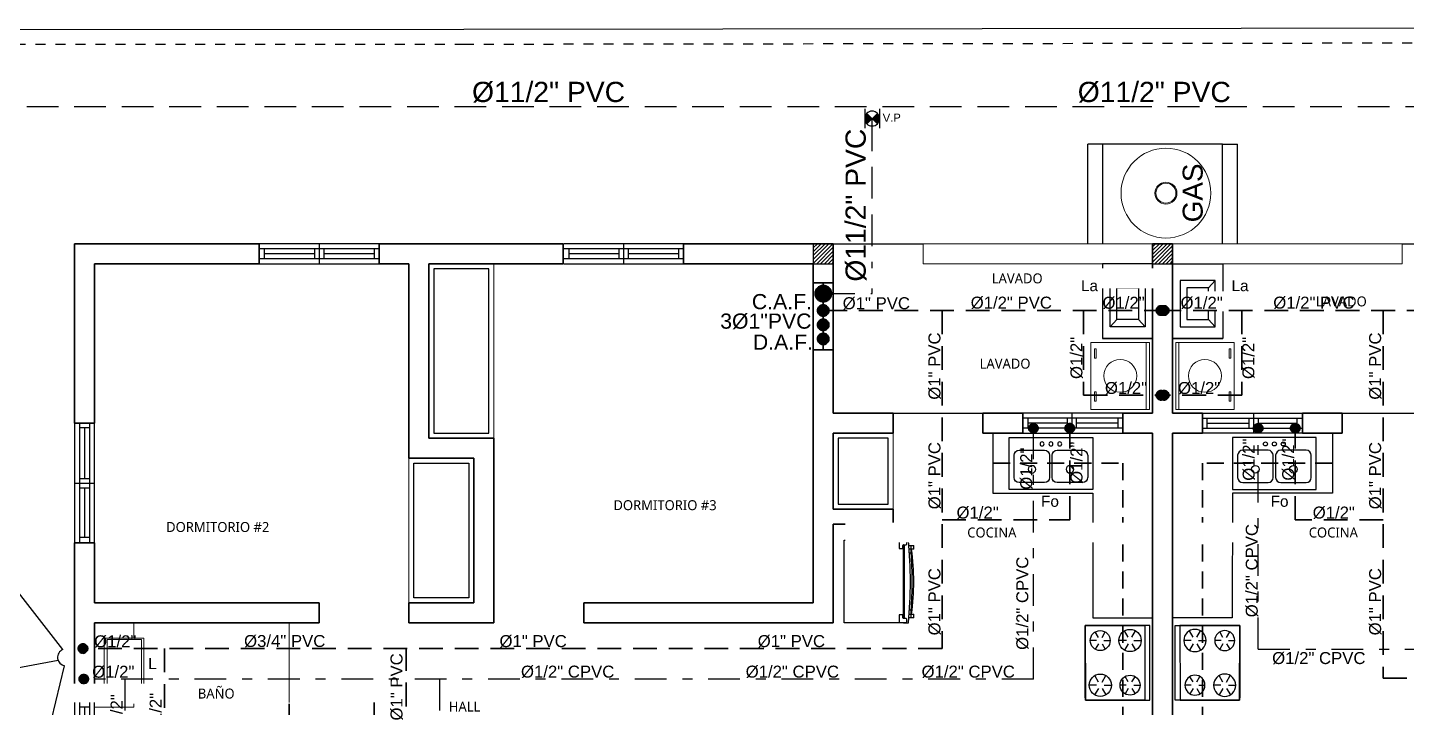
# Model space of a CAD drawing. Header units: feet. Extents: x 1019 to 2236, y -546 to 122.
# Drawn here: x 1074.8 to 1088.61, y -57.43 to -50.61 of the extents above; entities that cross this region are included whole.
import ezdxf

# ---------------------------------------------------------------- set-up
doc = ezdxf.new("R2010")
doc.units = ezdxf.units.FT
doc.header["$LTSCALE"] = 0.05
doc.header["$MEASUREMENT"] = 0
doc.linetypes.add('DASHDOT', pattern=[25.4, 12.7, -6.35, 0, -6.35])
doc.linetypes.add('HIDDEN', pattern=[9.525, 6.35, -3.175])
for name, color, linetype, lineweight in [('A-WALL', 7, 'Continuous', 25), ('AGUA POTABLE', 5, 'HIDDEN', 35), ('AGUAFRIA', 5, 'HIDDEN', 30), ('closet', 8, 'Continuous', 5), ('COCINA', 8, 'Continuous', 25), ('FURN', 8, 'Continuous', 9), ('I-FURN', 8, 'Continuous', 0), ('MB', 8, 'Continuous', 20), ('None', 7, 'Continuous', 5)]:
    doc.layers.add(name, color=color, linetype=linetype, lineweight=lineweight)
for name, color, linetype in [('AGUA_CALIENTE', 1, 'DASHDOT'), ('ANNDTOBJ', 2, 'Continuous'), ('columna', 9, 'Continuous'), ('DIM', 10, 'Continuous'), ('MB3', 8, 'Continuous'), ('MUEBLES', 8, 'Continuous'), ('MUROS', 7, 'Continuous'), ('muross', 7, 'Continuous'), ('PERT-VENT', 8, 'Continuous'), ('PISO', 8, 'Continuous'), ('PISOS', 7, 'Continuous'), ('SOLAR', 2, 'DASHDOT'), ('TEXTO', 2, 'Continuous'), ('TEXXT', 2, 'Continuous'), ('TXT', 2, 'Continuous')]:
    doc.layers.add(name, color=color, linetype=linetype)
doc.layers.add('PLANTS', color=7, linetype='Continuous', true_color=0x005716)
doc.styles.add('ads', font='trebuc.ttf', dxfattribs={"height": 0.14})
doc.styles.add('DAMIAN', font='arial.ttf', dxfattribs={"height": 0.12})
doc.styles.add('GENERATED_STYLE_1', font='arial.ttf')
doc.styles.get("Standard").update_dxf_attribs({"font": 'arial.ttf'})

# ---------------------------------------------------------------- blocks, each defined once
blk = doc.blocks.new('ARBOL4')
at = {"layer": 'PLANTS'}
for p, q in [((-0.215225, 0.439234), (-0.445698, 0.173788)), ((-0.172006, 0.430212), (0, 0)), ((0.18998, 0.442934), (-0.157772, 0.457476)), ((0.465439, 0.126688), (0.258534, 0.409628)), ((0, 0), (0.381619, 0.241316)), ((-0.474293, 0.087687), (-0.409359, -0.263952)), ((0.392021, -0.274733), (0.48214, 0.055782)), ((0, 0), (-0.436626, -0.116299)), ((-0.37373, -0.251589), (0, 0)), ((0, 0), (-0.030926, -0.456175)), ((0.410256, -0.207857), (0, 0)), ((0, 0), (0.311329, -0.356352)), ((-0.375843, -0.309965), (-0.049034, -0.484529)), ((0.011921, -0.485418), (0.345337, -0.341692))]:
    blk.add_line(p, q, dxfattribs=at)
for centre, radius, start, end in [((-0.189074, 0.45647), 0.031319, 213.386078, 1.840691), ((0.228399, 0.434803), 0.03927, 168.050674, 320.127319), ((-0.47347, 0.135212), 0.047533, 269.007996, 54.248581), ((0.474388, 0.091377), 0.036427, 104.220505, 282.287354), ((0, 0), 0.01, 0, 180), ((0, 0), 0.01, 180, 0), ((-0.383672, -0.280455), 0.030531, 284.858551, 147.280869), ((0.371318, -0.310052), 0.04094, 59.622765, 230.608597), ((-0.018543, -0.484042), 0.030495, 357.413361, 180.915833)]:
    blk.add_arc(centre, radius, start, end, dxfattribs=at)
blk = doc.blocks.new('A$C7FF54E45')
at = {"layer": 'SOLAR', "linetype": 'Continuous', "ltscale": 0.15}
blk.add_lwpolyline([(66.124, 33.191), (34.853, 30.693), (7.642, 28.496), (3.32, 28.119), (3.338, 28.271), (7.63, 28.645), (34.841, 30.843), (66.26, 33.352), (68.078, 13.246), (60.53, 11.749), (47.102, 9.086), (34.373, 6.546), (24.073, 4.557), (22.007, 4.131), (9.481, 1.696), (-0.018, -0.156), (0, 0)], dxfattribs=at)
at = {"layer": 'SOLAR', "ltscale": 0.03}
blk.add_lwpolyline([(3.342, 28.196), (7.636, 28.57), (34.847, 30.768), (66.118, 33.265), (67.917, 13.367), (60.501, 11.896), (47.073, 9.233), (34.344, 6.693), (24.044, 4.704), (21.978, 4.278), (9.452, 1.843), (0, 0), (3.328, 28.184)], dxfattribs=at)
blk = doc.blocks.new('bath_sink_6127 - bath_sink_6127-542651-Nivel 1')
at = {"layer": 'I-FURN'}
for p, q in [((0.293, 0.244), (0.293, 0.4)), ((0.395, 0.244), (-0.005, 0.244)), ((-0.005, 0.244), (-0.005, -0.245)), ((0.025, -0.234), (0.025, 0.233)), ((0.025, 0.233), (0.369, 0.233)), ((0.369, 0.233), (0.369, -0.234)), ((0.395, -0.245), (0.395, 0.244)), ((-0.005, -0.245), (0.395, -0.245)), ((0.369, -0.234), (0.025, -0.234)), ((0.293, -0.448), (0.293, -0.245)), ((-0.1, -0.448), (0.293, -0.448))]:
    blk.add_line(p, q, dxfattribs=at)
blk = doc.blocks.new('A$C285A50AC')
at = {"layer": 'MUEBLES'}
for p, q in [((0.001, 0.69, -0.889), (0, 0.029, -0.889)), ((0.001, 0.69), (0.001, 0.639)), ((0.763, 0.688), (0.001, 0.69)), ((0.763, 0.688, -0.889), (0.001, 0.69, -0.889)), ((0.001, 0.639), (0.763, 0.637)), ((0.762, 0.028, -0.889), (0.763, 0.688, -0.889)), ((0.763, 0.637), (0.763, 0.688)), ((0, 0.029, -0.889), (0.762, 0.028, -0.889))]:
    blk.add_line(p, q, dxfattribs=at)
at = {"layer": 'MUEBLES', "color": 8}
for p, q in [((0.153, 0.524, 0.003), (0.153, 0.6, 0.003)), ((0.61, 0.523, 0.003), (0.611, 0.587, 0.003)), ((0.12, 0.505, 0.003), (0.054, 0.543, 0.003)), ((0.12, 0.467, 0.003), (0.054, 0.429, 0.003)), ((0.153, 0.448, 0.003), (0.153, 0.372, 0.003)), ((0.186, 0.505, 0.003), (0.252, 0.543, 0.003)), ((0.186, 0.467, 0.003), (0.252, 0.429, 0.003)), ((0.577, 0.466, 0.003), (0.522, 0.435, 0.003)), ((0.577, 0.504, 0.003), (0.523, 0.536, 0.003)), ((0.61, 0.447, 0.003), (0.61, 0.384, 0.003)), ((0.643, 0.504, 0.003), (0.698, 0.536, 0.003)), ((0.643, 0.466, 0.003), (0.698, 0.434, 0.003)), ((0.153, 0.219, 0.003), (0.153, 0.283, 0.003)), ((0.61, 0.219, 0.003), (0.61, 0.295, 0.003)), ((0.12, 0.2, 0.003), (0.065, 0.232, 0.003)), ((0.12, 0.162, 0.003), (0.065, 0.131, 0.003)), ((0.153, 0.143, 0.003), (0.152, 0.08, 0.003)), ((0.186, 0.2, 0.003), (0.241, 0.232, 0.003)), ((0.186, 0.162, 0.003), (0.241, 0.13, 0.003)), ((0.577, 0.2, 0.003), (0.511, 0.238, 0.003)), ((0.577, 0.162, 0.003), (0.511, 0.124, 0.003)), ((0.61, 0.142, 0.003), (0.61, 0.066, 0.003)), ((0.643, 0.199, 0.003), (0.709, 0.237, 0.003)), ((0.643, 0.161, 0.003), (0.709, 0.123, 0.003))]:
    blk.add_line(p, q, dxfattribs=at)
at = {"layer": 'MUEBLES', "extrusion": (-0.001805, -0.999998, 0)}
for p, q in [((0.063, 0.027, -0.622), (0.698, 0.025, -0.622)), ((0.063, 0.027, -0.102), (0.698, 0.025, -0.102))]:
    blk.add_line(p, q, dxfattribs=at)
at = {"layer": 'MUEBLES'}
for centre, radius in [((0.153, 0.486, 0.003), 0.114), ((0.61, 0.485, 0.003), 0.102), ((0.153, 0.181, 0.003), 0.102), ((0.61, 0.181, 0.003), 0.114)]:
    blk.add_circle(centre, radius, dxfattribs=at)
at = {"layer": 'MUEBLES', "color": 8, "extrusion": (-0.001805, -0.999998, 0)}
for centre in [(0.089, -0.038, -0.027), (0.216, -0.038, -0.027), (0.381, -0.038, -0.027), (0.546, -0.038, -0.027), (0.673, -0.038, -0.027)]:
    blk.add_circle(centre, 0.0254, dxfattribs=at)
at = {"layer": 'MUEBLES'}
for points in [[(0, 0.029), (0.001, 0.639), (0.763, 0.637), (0.762, 0.028)], [(0.001, 0.69, 0.254), (0.001, 0.639, 0.254), (0.763, 0.637, 0.254), (0.763, 0.688, 0.254)]]:
    blk.add_3dface(points, dxfattribs=at)
at = {"layer": 'MUEBLES', "color": 8}
for points in [[(0.025, 0.027, -0.076), (0.025, 0.027, -0.533), (0.737, 0.025, -0.533), (0.737, 0.025, -0.076)], [(0.025, 0.027, -0.597), (0.025, 0.027, -0.851), (0.737, 0.025, -0.851), (0.737, 0.025, -0.597)]]:
    blk.add_3dface(points, dxfattribs=at)
blk = doc.blocks.new('A$C007B5363')
at = {"layer": 'COCINA'}
for p, q in [((0, 0.829), (0.594, 0.829)), ((0, 0), (0, 0.829)), ((0.551, 0.816), (0.551, 0.752)), ((0.621, 0.822), (0.557, 0.822)), ((0.557, 0.746), (0.582, 0.746)), ((0.589, 0.752), (0.589, 0.778)), ((0.594, 0.829), (0.601, 0.829)), ((0.594, 0.822), (0.594, 0.829)), ((0.594, 0.045), (0.594, 0.784)), ((0.595, 0.784), (0.621, 0.784)), ((0.601, 0.829), (0.601, 0.822)), ((0.645, 0.829), (0.601, 0.829)), ((0.601, 0.784), (0.601, 0.044)), ((0.627, 0.791), (0.627, 0.816)), ((0.649, 0.778), (0.671, 0.778)), ((0.671, 0.74), (0.651, 0.74)), ((0.654, 0.702), (0.671, 0.702)), ((0.671, 0.778), (0.698, 0.778)), ((0.671, 0.74), (0.671, 0.778)), ((0.671, 0.74), (0.671, 0.778)), ((0.698, 0.74), (0.671, 0.74)), ((0.671, 0.74), (0.671, 0.702)), ((0.671, 0.702), (0.671, 0.74)), ((0.699, 0.74), (0.699, 0.778)), ((0.594, 0), (0, 0)), ((0.551, 0.076), (0.551, 0.013)), ((0.582, 0.083), (0.557, 0.083)), ((0.557, 0.006), (0.621, 0.006)), ((0.589, 0.051), (0.589, 0.076)), ((0.594, 0), (0.594, 0.006)), ((0.594, 0), (0.601, 0)), ((0.621, 0.044), (0.595, 0.044)), ((0.601, 0.006), (0.601, 0)), ((0.601, 0), (0.645, 0)), ((0.627, 0.013), (0.627, 0.038)), ((0.671, 0.051), (0.649, 0.051)), ((0.651, 0.089), (0.671, 0.089)), ((0.671, 0.127), (0.654, 0.127)), ((0.671, 0.127), (0.671, 0.089)), ((0.671, 0.089), (0.671, 0.127)), ((0.671, 0.089), (0.698, 0.089)), ((0.671, 0.051), (0.671, 0.089)), ((0.671, 0.051), (0.671, 0.089)), ((0.698, 0.051), (0.671, 0.051)), ((0.699, 0.051), (0.699, 0.089))]:
    blk.add_line(p, q, dxfattribs=at)
for centre, radius, start, end in [((0.557, 0.816), 0.00635, 90, 180), ((0.557, 0.752), 0.00635, 180, 270), ((0.582, 0.752), 0.00635, 270, 360), ((0.595, 0.778), 0.00635, 90, 180), ((0.621, 0.816), 0.00635, 360, 90), ((0.621, 0.791), 0.00635, 270, 360), ((-3.851, 0.414), 4.515, 354.7351, 5.2649), ((-3.079, 0.414), 3.761, 355.6182, 4.3818), ((-1.675, 0.414), 2.373, 352.1151, 7.8849), ((0.557, 0.076), 0.00635, 90, 180), ((0.557, 0.013), 0.00635, 180, 270), ((0.582, 0.076), 0.00635, 360, 90), ((0.595, 0.051), 0.00635, 180, 270), ((0.621, 0.038), 0.00635, 360, 90), ((0.621, 0.013), 0.00635, 270, 360)]:
    blk.add_arc(centre, radius, start, end, dxfattribs=at)
blk = doc.blocks.new('A$C2C3967B4')
at = {"layer": 'COCINA'}
for p, q in [((0.838, 0.52), (0, 0.52)), ((0, 0.52), (0, 0)), ((0.838, 0), (0.838, 0.52)), ((0.051, 0.342), (0.051, 0.119)), ((0.356, 0.393), (0.102, 0.393)), ((0.406, 0.119), (0.406, 0.342)), ((0.432, 0.342), (0.432, 0.119)), ((0.737, 0.393), (0.483, 0.393)), ((0.787, 0.119), (0.787, 0.342)), ((0.102, 0.068), (0.356, 0.068)), ((0.483, 0.068), (0.737, 0.068)), ((0, 0), (0.838, 0))]:
    blk.add_line(p, q, dxfattribs=at)
for centre, radius in [((0.33, 0.456), 0.0201), ((0.419, 0.456), 0.0201), ((0.508, 0.456), 0.0201), ((0.229, 0.202), 0.0381), ((0.61, 0.202), 0.0381)]:
    blk.add_circle(centre, radius, dxfattribs=at)
for centre, start, end in [((0.102, 0.342), 90, 180), ((0.356, 0.342), 0, 90), ((0.483, 0.342), 90, 180), ((0.737, 0.342), 0, 90), ((0.102, 0.119), 180, 270), ((0.356, 0.119), 270, 0), ((0.483, 0.119), 180, 270), ((0.737, 0.119), 270, 0)]:
    blk.add_arc(centre, 0.0508, start, end, dxfattribs=at)
blk = doc.blocks.new('A$C01EB0BB3')
at = {"layer": 'FURN'}
for p, q in [((0, 0, 224.56), (0, 0.61, 224.56)), ((0, 0.61, 224.56), (0.533, 0.61, 224.56)), ((0.503, 0.61, 224.56), (0.503, 0, 224.56)), ((0.533, 0.61, 224.56), (0.533, 0, 224.56)), ((0.533, 0, 224.56), (0, 0, 224.56))]:
    blk.add_line(p, q, dxfattribs=at)
at = {"layer": 'FURN', "ltscale": 0.02, "elevation": 224.56}
for points in [[(0.047, 0.536), (0.047, 0.45), (0.032, 0.45), (0.032, 0.536)], [(0.047, 0.143), (0.047, 0.057), (0.032, 0.057), (0.032, 0.143)]]:
    blk.add_lwpolyline(points, close=True, dxfattribs=at)
at = {"layer": 'FURN', "ltscale": 0.02}
blk.add_circle((0.267, 0.305, 224.56), 0.15, dxfattribs=at)
blk = doc.blocks.new('A$C18ED6237')
at = {"layer": 'PERT-VENT', "extrusion": (-2.36783e-12, 8.94772e-16, -1)}
for p, q in [((1.2, 0.2), (0, 0.2)), ((1.2, 0.15), (0, 0.15)), ((0.054, 0.05), (0.054, 0.15)), ((0.553, 0.15), (0.553, 0.05)), ((0.6, 0.2), (0.6, 0)), ((0.647, 0.15), (0.647, 0.05)), ((1.2, 0.05), (0, 0.05)), ((0.553, 0.1), (0.054, 0.1)), ((1.153, 0.1), (0.647, 0.1)), ((0, 0), (1.2, 0))]:
    blk.add_line(p, q, dxfattribs=at)
at = {"layer": 'PERT-VENT'}
blk.add_line((1.153, 0.05), (1.153, 0.15), dxfattribs=at)
blk = doc.blocks.new('A$C1C7A76FF')
at = {"layer": 'FURN'}
for radius in [0.45, 0.11, 0.1]:
    blk.add_circle((0.45, 0.45), radius, dxfattribs=at)
blk = doc.blocks.new('A$C40CA57DC')
at = {"layer": 'ANNDTOBJ'}
h = blk.add_hatch(color=256, dxfattribs=at)
h.dxf.hatch_style = 1
h.paths.add_polyline_path([(0.034, 0.233, 0.199744), (0, 0.151, 0.199744), (0.034, 0.069), (0.116, 0.151)])
h.paths.add_polyline_path([(0.231, 0.151, 0.198081), (0.198, 0.233), (0.116, 0.151), (0.198, 0.07, 0.198081)])
at = {"layer": 'ANNDTOBJ', "linetype": 'Continuous'}
for p, q in [((0, 0), (0, 0.303)), ((0.231, 0), (0.231, 0.303))]:
    blk.add_line(p, q, dxfattribs=at)
at = {"layer": 'ANNDTOBJ'}
for p, q in [((0.034, 0.07), (0.198, 0.233)), ((0.198, 0.07), (0.034, 0.233))]:
    blk.add_line(p, q, dxfattribs=at)
at = {"layer": 'ANNDTOBJ', "linetype": 'Continuous'}
blk.add_circle((0.116, 0.151), 0.116, dxfattribs=at)
blk = doc.blocks.new('A$C012446DC')
at = {"layer": 'PISO'}
h = blk.add_hatch(dxfattribs=at)
h.set_pattern_fill('ANSI31', color=256, scale=0.008571, angle=180)
h.set_pattern_definition([(225, (206536.064322, 1154820.960068), (0.0192434059784, -0.0192434059784), [])])
h.paths.add_polyline_path([(0, 0), (0.2, 0), (0.2, 0.2), (0, 0.2)])
at = {"layer": 'columna'}
blk.add_lwpolyline([(0.2, 0.2), (0, 0.2), (0, 0), (0.2, 0)], close=True, dxfattribs=at)
blk = doc.blocks.new('A$C791B5281')
at = {"layer": 'MUROS', "lineweight": 35}
blk.add_line((4.9, 10.3, 1.239), (5.1, 10.3, 1.239), dxfattribs=at)
for p in [(1.5, 10.1, 1.239), (4.9, 10.1, 1.239), (8.3, 10.1, 1.239), (0, 0, 1.239), (3.5, 0, 1.239), (6.3, 0, 1.239), (9.8, 0, 1.239)]:
    blk.add_blockref('A$C012446DC', p)

msp = doc.modelspace()

# ---------------------------------------------------------------- hatches: boundary and pattern name
at = {"layer": 'AGUA POTABLE', "ltscale": 3}
h = msp.add_hatch(color=256, dxfattribs=at)
h.dxf.hatch_style = 1
edge = h.paths.add_edge_path()
edge.add_arc((1082.771, -53.278), 0.0821, 0, 360)
h = msp.add_hatch(color=256, dxfattribs=at)
h.dxf.hatch_style = 1
edge = h.paths.add_edge_path()
edge.add_arc((1082.771, -53.278), 0.0821, 0, 360)
h = msp.add_hatch(color=256, dxfattribs=at)
h.dxf.hatch_style = 1
edge = h.paths.add_edge_path()
edge.add_arc((1082.771, -53.448), 0.0571, 0, 360)
h = msp.add_hatch(color=256, dxfattribs=at)
h.dxf.hatch_style = 1
edge = h.paths.add_edge_path()
edge.add_arc((1082.771, -53.448), 0.0571, 0, 360)
h = msp.add_hatch(color=256, dxfattribs=at)
h.dxf.hatch_style = 1
edge = h.paths.add_edge_path()
edge.add_arc((1086.154, -53.448), 0.0477, 0, 360)
h = msp.add_hatch(color=256, dxfattribs=at)
h.dxf.hatch_style = 1
edge = h.paths.add_edge_path()
edge.add_arc((1086.187, -53.448), 0.0477, 180, 540, ccw=False)
h = msp.add_hatch(color=256, dxfattribs=at)
h.dxf.hatch_style = 1
edge = h.paths.add_edge_path()
edge.add_arc((1082.771, -53.592), 0.0571, 0, 360)
h = msp.add_hatch(color=256, dxfattribs=at)
h.dxf.hatch_style = 1
edge = h.paths.add_edge_path()
edge.add_arc((1082.771, -53.592), 0.0571, 0, 360)
h = msp.add_hatch(color=256, dxfattribs=at)
h.dxf.hatch_style = 1
edge = h.paths.add_edge_path()
edge.add_arc((1082.771, -53.733), 0.0571, 0, 360)
h = msp.add_hatch(color=256, dxfattribs=at)
h.dxf.hatch_style = 1
edge = h.paths.add_edge_path()
edge.add_arc((1082.771, -53.733), 0.0571, 0, 360)
h = msp.add_hatch(color=256, dxfattribs=at)
h.dxf.hatch_style = 1
edge = h.paths.add_edge_path()
edge.add_arc((1086.154, -54.298), 0.0477, 0, 360)
h = msp.add_hatch(color=256, dxfattribs=at)
h.dxf.hatch_style = 1
edge = h.paths.add_edge_path()
edge.add_arc((1086.187, -54.298), 0.0477, 180, 540, ccw=False)
h = msp.add_hatch(color=256, dxfattribs=at)
h.dxf.hatch_style = 1
edge = h.paths.add_edge_path()
edge.add_arc((1085.241, -54.629), 0.0477, 0, 360)
h = msp.add_hatch(color=256, dxfattribs=at)
h.dxf.hatch_style = 1
edge = h.paths.add_edge_path()
edge.add_arc((1087.5, -54.629), 0.0477, 180, 540, ccw=False)
h = msp.add_hatch(color=256, dxfattribs=at)
h.dxf.hatch_style = 1
edge = h.paths.add_edge_path()
edge.add_arc((1075.355, -56.838), 0.0477, 0, 360)
at = {"layer": 'AGUA_CALIENTE', "ltscale": 0.5}
h = msp.add_hatch(color=256, dxfattribs=at)
h.dxf.hatch_style = 1
edge = h.paths.add_edge_path()
edge.add_arc((1084.876, -54.629), 0.0477, 0, 360)
h = msp.add_hatch(color=256, dxfattribs=at)
h.dxf.hatch_style = 1
edge = h.paths.add_edge_path()
edge.add_arc((1087.128, -54.629), 0.0477, 180, 540, ccw=False)

# ---------------------------------------------------------------- linework, layer by layer
at = {"layer": 'A-WALL', "lineweight": 35, "extrusion": (-2.36783e-12, 8.94772e-16, -1)}
for p, q in [((1077.121, -52.779), (1075.271, -52.779)), ((1075.271, -52.779), (1075.271, -54.579)), ((1077.121, -52.979), (1077.121, -52.779)), ((1080.167, -52.779), (1078.321, -52.779)), ((1078.321, -52.779), (1078.321, -52.979)), ((1080.167, -52.979), (1080.167, -52.779)), ((1082.871, -52.779), (1081.371, -52.779)), ((1081.371, -52.779), (1081.371, -52.979)), ((1082.871, -54.479), (1082.871, -52.779)), ((1086.071, -52.779), (1086.071, -54.479)), ((1086.271, -54.479), (1086.271, -52.779)), ((1075.471, -52.979), (1077.121, -52.979)), ((1075.471, -54.579), (1075.471, -52.979)), ((1078.321, -52.979), (1078.621, -52.979)), ((1078.621, -52.979), (1078.621, -54.929)), ((1078.821, -52.979), (1080.167, -52.979)), ((1078.821, -54.729), (1078.821, -52.979)), ((1081.371, -52.979), (1082.671, -52.979)), ((1082.671, -52.979), (1082.671, -56.379)), ((1083.471, -54.479), (1082.871, -54.479)), ((1083.471, -54.679), (1083.471, -54.479)), ((1084.371, -54.679), (1084.371, -54.479)), ((1084.771, -54.479), (1084.371, -54.479)), ((1084.371, -54.479), (1084.371, -54.679)), ((1084.771, -54.679), (1084.771, -54.479)), ((1084.771, -54.679), (1084.771, -54.479)), ((1086.071, -54.479), (1085.771, -54.479)), ((1085.771, -54.479), (1085.771, -54.679)), ((1085.771, -54.679), (1085.771, -54.479)), ((1085.771, -54.679), (1085.771, -54.479)), ((1075.471, -54.579), (1075.271, -54.579)), ((1082.871, -55.439), (1082.871, -54.679)), ((1082.871, -54.679), (1083.471, -54.679)), ((1084.371, -54.679), (1084.771, -54.679)), ((1085.771, -54.679), (1086.071, -54.679)), ((1086.071, -58.079), (1086.071, -54.679)), ((1086.271, -58.079), (1086.271, -54.679)), ((1079.471, -54.729), (1078.821, -54.729)), ((1079.471, -56.579), (1079.471, -54.729)), ((1079.271, -54.929), (1078.621, -54.929)), ((1079.271, -56.379), (1079.271, -54.929)), ((1082.871, -55.439), (1083.471, -55.439)), ((1082.871, -56.579), (1082.871, -55.589)), ((1082.871, -55.589), (1083.471, -55.589)), ((1075.471, -55.779), (1075.271, -55.779)), ((1075.271, -55.779), (1075.271, -57.379)), ((1075.471, -56.379), (1075.471, -55.779)), ((1077.721, -56.379), (1075.471, -56.379)), ((1077.721, -56.579), (1077.721, -56.379)), ((1078.621, -56.379), (1079.271, -56.379)), ((1078.621, -56.379), (1078.621, -56.579)), ((1082.671, -56.379), (1080.371, -56.379)), ((1080.371, -56.379), (1080.371, -56.579)), ((1075.471, -56.579), (1077.721, -56.579)), ((1075.471, -57.379), (1075.471, -56.579)), ((1078.621, -56.579), (1079.471, -56.579)), ((1080.371, -56.579), (1082.871, -56.579)), ((1075.271, -57.379), (1075.471, -57.379)), ((1075.271, -57.379), (1075.471, -57.379)), ((1078.271, -57.379), (1077.421, -57.379)), ((1077.421, -57.379), (1077.421, -58.779))]:
    msp.add_line(p, q, dxfattribs=at)
at = {"layer": 'A-WALL', "lineweight": 35}
msp.add_line((1086.071, -52.779), (1086.271, -52.779), dxfattribs=at)
at = {"layer": 'A-WALL', "lineweight": 35, "extrusion": (-2.36659e-12, 8.94772e-16, -1)}
for p, q in [((1086.271, -54.479), (1086.571, -54.479)), ((1086.571, -54.479), (1086.571, -54.679)), ((1086.571, -54.679), (1086.571, -54.479)), ((1086.571, -54.679), (1086.571, -54.479)), ((1087.571, -54.479), (1087.971, -54.479)), ((1087.571, -54.679), (1087.571, -54.479)), ((1087.571, -54.679), (1087.571, -54.479)), ((1087.971, -54.679), (1087.971, -54.479)), ((1087.971, -54.479), (1087.971, -54.679)), ((1086.571, -54.679), (1086.271, -54.679)), ((1087.971, -54.679), (1087.571, -54.679))]:
    msp.add_line(p, q, dxfattribs=at)
at = {"layer": 'AGUA POTABLE', "ltscale": 3}
msp.add_line((1082.771, -53.172), (1082.771, -53.844), dxfattribs=at)
msp.add_line((1082.771, -53.172), (1082.771, -53.844), dxfattribs=at)
at = {"layer": 'AGUA POTABLE', "ltscale": 0.75}
for p, q in [((1082.771, -53.448), (1086.154, -53.448)), ((1085.379, -54.298), (1086.178, -54.298)), ((1086.963, -54.298), (1086.164, -54.298)), ((1083.961, -56.838), (1075.355, -56.838)), ((1088.38, -57.134), (1096.986, -57.134))]:
    msp.add_line(p, q, dxfattribs=at)
at = {"layer": 'AGUA POTABLE', "ltscale": 3}
msp.add_lwpolyline([(1082.671, -53.172), (1082.871, -53.172), (1082.871, -53.844), (1082.671, -53.844)], close=True, dxfattribs=at)
msp.add_lwpolyline([(1082.671, -53.172), (1082.871, -53.172), (1082.871, -53.844), (1082.671, -53.844)], close=True, dxfattribs=at)
for centre, radius in [((1082.771, -53.278), 0.0821), ((1082.771, -53.278), 0.0821), ((1082.771, -53.448), 0.0571), ((1082.771, -53.448), 0.0571), ((1086.154, -53.448), 0.0477), ((1086.187, -53.448), 0.0477), ((1082.771, -53.592), 0.0571), ((1082.771, -53.592), 0.0571), ((1082.771, -53.733), 0.0571), ((1082.771, -53.733), 0.0571), ((1086.154, -54.298), 0.0477), ((1086.187, -54.298), 0.0477), ((1085.241, -54.629), 0.0477), ((1087.5, -54.629), 0.0477), ((1075.355, -56.838), 0.0477)]:
    msp.add_circle(centre, radius, dxfattribs=at)
at = {"layer": 'AGUA_CALIENTE', "ltscale": 0.5}
msp.add_line((1087.128, -56.843), (1096.978, -56.843), dxfattribs=at)
for centre in [(1084.876, -54.629), (1087.128, -54.629)]:
    msp.add_circle(centre, 0.0477, dxfattribs=at)
at = {"layer": 'AGUAFRIA'}
for p, q in [((1059.075, -51.403), (1093.475, -51.403)), ((1083.261, -53.278), (1083.261, -51.403)), ((1082.771, -53.278), (1083.261, -53.278))]:
    msp.add_line(p, q, dxfattribs=at)
at = {"layer": 'closet', "extrusion": (-2.36783e-12, 8.94772e-16, -1)}
for p, q in [((1079.471, -54.729), (1079.471, -52.979)), ((1078.621, -56.379), (1078.621, -54.929))]:
    msp.add_line(p, q, dxfattribs=at)
at = {"layer": 'closet'}
msp.add_line((1083.471, -55.439), (1083.471, -54.679), dxfattribs=at)
at = {"layer": 'COCINA', "extrusion": (-2.36783e-12, 8.94772e-16, -1)}
for p, q in [((1085.644, -53.146), (1085.711, -53.219)), ((1085.995, -53.146), (1085.928, -53.219)), ((1085.644, -53.611), (1085.711, -53.539)), ((1085.995, -53.611), (1085.928, -53.539)), ((1086.071, -53.729), (1085.568, -53.729)), ((1084.471, -54.679), (1084.471, -55.279)), ((1084.471, -55.279), (1085.471, -55.279)), ((1085.471, -55.279), (1085.473, -56.531)), ((1085.473, -56.531), (1086.071, -56.531))]:
    msp.add_line(p, q, dxfattribs=at)
at = {"layer": 'COCINA', "extrusion": (-2.36659e-12, 8.94772e-16, -1)}
for p, q in [((1086.697, -53.146), (1086.63, -53.219)), ((1086.697, -53.611), (1086.63, -53.539)), ((1086.271, -53.729), (1086.773, -53.729)), ((1087.871, -54.679), (1087.871, -55.279)), ((1086.871, -55.279), (1086.869, -56.531)), ((1087.871, -55.279), (1086.871, -55.279)), ((1086.869, -56.531), (1086.268, -56.531))]:
    msp.add_line(p, q, dxfattribs=at)
at = {"layer": 'COCINA', "extrusion": (-1.45777e-14, -2.36562e-12, -1)}
for p, q in [((1084.632, -55.242), (1084.632, -54.722)), ((1084.632, -54.722), (1085.471, -54.722)), ((1085.471, -54.722), (1085.471, -55.242)), ((1084.683, -55.123), (1084.683, -54.9)), ((1084.734, -54.849), (1084.988, -54.849)), ((1085.039, -54.9), (1085.039, -55.123)), ((1085.064, -55.123), (1085.064, -54.9)), ((1085.115, -54.849), (1085.369, -54.849)), ((1085.42, -54.9), (1085.42, -55.123)), ((1085.471, -55.242), (1084.632, -55.242)), ((1084.988, -55.174), (1084.734, -55.174)), ((1085.369, -55.174), (1085.115, -55.174))]:
    msp.add_line(p, q, dxfattribs=at)
at = {"layer": 'COCINA', "extrusion": (-2.36783e-12, 8.94772e-16, -1), "elevation": 0}
for points in [[(-1085.568, -53.729), (-1086.071, -53.729), (-1086.071, -52.979), (-1085.568, -52.979)], [(-1085.644, -53.146), (-1085.995, -53.146), (-1085.995, -53.611), (-1085.644, -53.611)], [(-1085.711, -53.219), (-1085.928, -53.219), (-1085.928, -53.539), (-1085.711, -53.539)]]:
    msp.add_lwpolyline(points, close=True, dxfattribs=at)
at = {"layer": 'COCINA', "extrusion": (-2.36659e-12, 8.94772e-16, -1), "elevation": 0}
for points in [[(-1086.773, -53.729), (-1086.271, -53.729), (-1086.271, -52.979), (-1086.773, -52.979)], [(-1086.697, -53.146), (-1086.347, -53.146), (-1086.347, -53.611), (-1086.697, -53.611)], [(-1086.63, -53.219), (-1086.414, -53.219), (-1086.414, -53.539), (-1086.63, -53.539)]]:
    msp.add_lwpolyline(points, close=True, dxfattribs=at)
at = {"layer": 'COCINA', "extrusion": (-1.45777e-14, -2.36562e-12, -1)}
for centre, radius in [((-1084.963, -54.786), 0.0201), ((-1085.052, -54.786), 0.0201), ((-1085.14, -54.786), 0.0201), ((-1084.861, -55.04), 0.0381), ((-1085.242, -55.04), 0.0381)]:
    msp.add_circle(centre, radius, dxfattribs=at)
for centre, start, end in [((-1084.734, -54.9), 0, 90), ((-1084.988, -54.9), 90, 180), ((-1085.115, -54.9), 0, 90), ((-1085.369, -54.9), 90, 180), ((-1084.734, -55.123), 270, 0), ((-1084.988, -55.123), 180, 270), ((-1085.115, -55.123), 270, 0), ((-1085.369, -55.123), 180, 270)]:
    msp.add_arc(centre, 0.0508, start, end, dxfattribs=at)
at = {"layer": 'MB', "extrusion": (-2.36783e-12, 8.94772e-16, -1)}
for p, q in [((1083.771, -52.979), (1083.771, -52.779)), ((1086.071, -52.779), (1083.771, -52.779)), ((1083.771, -52.979), (1086.071, -52.979))]:
    msp.add_line(p, q, dxfattribs=at)
at = {"layer": 'MB', "extrusion": (-2.36659e-12, 8.94772e-16, -1)}
for p, q in [((1086.271, -52.779), (1088.571, -52.779)), ((1088.571, -52.979), (1086.271, -52.979))]:
    msp.add_line(p, q, dxfattribs=at)
at = {"layer": 'MB'}
msp.add_line((1088.571, -52.979), (1088.571, -52.779), dxfattribs=at)
at = {"layer": 'MB3', "linetype": 'HIDDEN', "lineweight": 35, "ltscale": 0.54, "extrusion": (-2.36783e-12, 8.94772e-16, -1)}
for p, q in [((1084.471, -54.979), (1085.771, -54.979)), ((1085.771, -54.979), (1085.771, -58.079))]:
    msp.add_line(p, q, dxfattribs=at)
at = {"layer": 'MB3', "linetype": 'HIDDEN', "lineweight": 35, "ltscale": 0.54, "extrusion": (-2.36659e-12, 8.94772e-16, -1)}
for p, q in [((1087.871, -54.979), (1086.571, -54.979)), ((1086.571, -54.979), (1086.571, -58.079))]:
    msp.add_line(p, q, dxfattribs=at)
at = {"layer": 'muross', "extrusion": (-2.36783e-12, 8.94772e-16, -1)}
msp.add_line((1086.271, -52.976), (1086.271, -52.779), dxfattribs=at)
at = {"layer": 'PERT-VENT', "extrusion": (-2.36783e-12, 8.94772e-16, -1)}
for p, q in [((1085.771, -54.479), (1084.771, -54.479)), ((1085.771, -54.529), (1084.771, -54.529)), ((1084.825, -54.629), (1084.825, -54.529)), ((1085.213, -54.529), (1085.213, -54.629)), ((1085.26, -54.479), (1085.26, -54.679)), ((1085.306, -54.529), (1085.306, -54.629)), ((1085.724, -54.629), (1085.724, -54.529)), ((1085.771, -54.629), (1084.771, -54.629)), ((1084.771, -54.679), (1085.771, -54.679)), ((1085.213, -54.579), (1084.825, -54.579)), ((1085.724, -54.579), (1085.306, -54.579))]:
    msp.add_line(p, q, dxfattribs=at)
at = {"layer": 'PERT-VENT', "extrusion": (-2.36659e-12, 8.94772e-16, -1)}
for p, q in [((1086.571, -54.479), (1087.571, -54.479)), ((1086.571, -54.529), (1087.571, -54.529)), ((1086.617, -54.629), (1086.617, -54.529)), ((1087.035, -54.529), (1087.035, -54.629)), ((1087.082, -54.479), (1087.082, -54.679)), ((1087.128, -54.529), (1087.128, -54.629)), ((1087.517, -54.629), (1087.517, -54.529)), ((1086.571, -54.629), (1087.571, -54.629)), ((1087.571, -54.679), (1086.571, -54.679)), ((1086.617, -54.579), (1087.035, -54.579)), ((1087.128, -54.579), (1087.517, -54.579))]:
    msp.add_line(p, q, dxfattribs=at)
at = {"layer": 'PISO'}
for p, q in [((1082.871, -52.779), (1083.771, -52.779)), ((1088.571, -52.779), (1089.471, -52.779)), ((1083.471, -54.479), (1084.371, -54.479)), ((1087.971, -54.479), (1088.871, -54.479))]:
    msp.add_line(p, q, dxfattribs=at)
for points in [[(1078.871, -54.679), (1079.421, -54.679), (1079.421, -53.029), (1078.871, -53.029)], [(1082.921, -55.389), (1083.421, -55.389), (1083.421, -54.729), (1082.921, -54.729)], [(1078.671, -54.979), (1079.221, -54.979), (1079.221, -56.329), (1078.671, -56.329)]]:
    msp.add_lwpolyline(points, close=True, dxfattribs=at)
at = {"layer": 'PISOS'}
for p, q in [((1085.421, -52.779), (1085.421, -51.779)), ((1085.571, -51.779), (1085.421, -51.779)), ((1085.571, -52.779), (1085.571, -51.779)), ((1086.771, -51.779), (1085.571, -51.779)), ((1086.771, -52.779), (1086.771, -51.779)), ((1086.771, -51.779), (1086.921, -51.779)), ((1086.921, -52.779), (1086.921, -51.779))]:
    msp.add_line(p, q, dxfattribs=at)

# ---------------------------------------------------------------- block references
for p in [(1077.121, -52.979), (1080.171, -52.979)]:
    msp.add_blockref('A$C18ED6237', p)
at = {"xscale": 1.100000000000023, "yscale": 1.100000000000023, "zscale": 1.100000000000023, "rotation": 180}
msp.add_blockref('A$C01EB0BB3', (1086.888, -53.768, -22.456), dxfattribs=at)
at = {"extrusion": (1.45777e-14, -2.36562e-12, -1), "xscale": -1}
msp.add_blockref('A$C2C3967B4', (-1086.871, -55.242), dxfattribs=at)
at = {"extrusion": (-2.36783e-12, 8.94772e-16, -1), "xscale": -0.9800000000000225, "yscale": 0.9799999999999898, "zscale": 0.9799999999999965, "rotation": 89.89658188472907}
msp.add_blockref('A$C285A50AC', (-1085.368, -56.608, 0), dxfattribs=at)
at = {"extrusion": (-2.36659e-12, 8.94772e-16, -1), "xscale": 0.9799999999999661, "yscale": 0.9799999999999661, "zscale": 0.9799999999999661, "rotation": 270.1034181152693}
msp.add_blockref('A$C285A50AC', (-1086.971, -56.608, 0), dxfattribs=at)
at = {"layer": 'AGUA POTABLE', "xscale": -0.6426000000000001, "yscale": 0.6425999999999998, "zscale": 0.6426, "rotation": 180}
msp.add_blockref('A$C40CA57DC', (1083.186, -51.426), dxfattribs=at)
at = {"layer": 'COCINA', "extrusion": (-2.36783e-12, 8.94772e-16, -1), "xscale": -1}
msp.add_blockref('A$C007B5363', (-1082.98, -56.581, 0), dxfattribs=at)
at = {"layer": 'DIM', "rotation": 90}
msp.add_blockref('A$C1C7A76FF', (1086.654, -52.721), dxfattribs=at)
at = {"layer": 'I-FURN', "extrusion": (-2.36783e-12, 8.94772e-16, -1), "xscale": -1}
msp.add_blockref('bath_sink_6127 - bath_sink_6127-542651-Nivel 1', (-1075.571, -56.979, 0), dxfattribs=at)
at = {"layer": 'None', "lineweight": 15, "xscale": 2.714450404586388, "yscale": 2.714450404586388, "zscale": 2.714450404586388, "rotation": 258.7903459937169}
msp.add_blockref('ARBOL4', (1073.87, -57.189), dxfattribs=at)
at = {"layer": 'PISO', "rotation": 168.7903459937098}
msp.add_blockref('A$C7FF54E45', (1127.14, -50.871), dxfattribs=at)

# ---------------------------------------------------------------- texts
at = {"layer": 'TEXTO', "insert": (1083.367, -51.516), "char_height": 0.0806, "attachment_point": 4, "rotation": 0.7838, "style": 'GENERATED_STYLE_1'}
msp.add_mtext('\\A1;V.P', dxfattribs=at)
at = {"layer": 'TEXXT', "style": 'DAMIAN'}
for s, insert, char_height, width, attachment_point in [('\\A1;{\\fArial|b0|i0|c238|p34;%%C}11/2{\\fArial|b0|i0|c238|p34;"} PVC', (1080.786, -51.155), 0.2028, 4.90776, 3), ('\\A1;{\\fArial|b0|i0|c238|p34;%%C}11/2{\\fArial|b0|i0|c238|p34;"} PVC', (1086.854, -51.155), 0.2028, 4.90776, 3), ('\\A1;C.A.F.{\\fArial|b0|i0|c186|p34; }', (1082.357, -53.36), 0.1521, 3.06735, 5), ('\\A1;{\\fArial|b0|i0|c238|p34;%%C}1{\\fArial|b0|i0|c238|p34;"} PVC', (1083.64, -53.315), 0.12, 2.904, 3), ('\\A1;{\\fArial|b0|i0|c238|p34;%%C}1/2{\\fArial|b0|i0|c238|p34;"} PVC', (1085.062, -53.309), 0.12, 2.904, 3), ('\\A1;{\\fArial|b0|i0|c238|p34;%%C}1/2{\\fArial|b0|i0|c238|p34;"}  ', (1085.568, -53.31), 0.12, 2.904, 1), ('\\A1;3{\\fArial|b0|i0|c238|p34;%%C}1{\\fArial|b0|i0|c238|p34;"PVC } {\\fArial|b0|i0|c186|p34; }', (1082.196, -53.557), 0.1521, 3.06735, 5), ('\\A1;D.A.F.{\\fArial|b0|i0|c186|p34; }', (1082.367, -53.765), 0.1521, 3.06735, 5), ('\\A1;{\\fArial|b0|i0|c238|p34;%%C}1/2{\\fArial|b0|i0|c238|p34;"}  ', (1085.593, -54.165, 224.56), 0.12, 2.904, 1), ('\\A1;{\\fArial|b0|i0|c238|p34;%%C}1/2{\\fArial|b0|i0|c238|p34;"}  ', (1086.748, -54.165, 224.56), 0.12, 2.904, 3), (' Fo', (1084.91, -55.306), 0.11, 2.904, 1), (' Fo', (1087.432, -55.306), 0.11, 2.904, 3), ('\\A1;{\\fArial|b0|i0|c238|p34;%%C}1/2{\\fArial|b0|i0|c238|p34;"}  ', (1075.467, -56.705), 0.12, 2.904, 1), ('\\A1;{\\fArial|b0|i0|c238|p34;%%C}3/4{\\fArial|b0|i0|c238|p34;"} PVC', (1077.783, -56.702), 0.12, 2.904, 3), ('\\A1;{\\fArial|b0|i0|c238|p34;%%C}1{\\fArial|b0|i0|c238|p34;"} PVC', (1080.202, -56.703), 0.12, 2.904, 3), ('\\A1;{\\fArial|b0|i0|c238|p34;%%C}1{\\fArial|b0|i0|c238|p34;"} PVC', (1082.789, -56.703), 0.12, 2.904, 3), ('\\A1;{\\fArial|b0|i0|c238|p34;%%C}1/2{\\fArial|b0|i0|c238|p34;"} CPVC', (1087.268, -56.873), 0.12, 2.904, 1), (' L', (1075.966, -56.934), 0.11, 2.904, 1), ('\\A1;{\\fArial|b0|i0|c238|p34;%%C}1/2{\\fArial|b0|i0|c238|p34;"} CPVC', (1080.678, -57.009), 0.12, 2.904, 3), ('\\A1;{\\fArial|b0|i0|c238|p34;%%C}1/2{\\fArial|b0|i0|c238|p34;"} CPVC', (1082.929, -57.009), 0.12, 2.904, 3), ('\\A1;{\\fArial|b0|i0|c238|p34;%%C}1/2{\\fArial|b0|i0|c238|p34;"} CPVC', (1084.691, -57.009), 0.12, 2.904, 3)]:
    msp.add_mtext(s, dxfattribs=dict(at, insert=insert, char_height=char_height, width=width, attachment_point=attachment_point))
at = {"layer": 'TEXXT', "char_height": 0.12, "width": 2.904, "rotation": 90, "style": 'DAMIAN'}
for s, insert, attachment_point in [('\\A1;{\\fArial|b0|i0|c238|p34;%%C}1/2{\\fArial|b0|i0|c238|p34;"}  ', (1087.094, -54.135), 7), ('\\A1;{\\fArial|b0|i0|c238|p34;%%C}1{\\fArial|b0|i0|c238|p34;"} PVC', (1088.364, -53.668), 9), ('\\A1;{\\fArial|b0|i0|c238|p34;%%C}1{\\fArial|b0|i0|c238|p34;"} PVC', (1083.825, -54.767), 3), ('\\A1;{\\fArial|b0|i0|c238|p34;%%C}1/2{\\fArial|b0|i0|c238|p34;"}  ', (1084.744, -55.245), 1), ('\\A1;{\\fArial|b0|i0|c238|p34;%%C}1/2{\\fArial|b0|i0|c238|p34;"}  ', (1085.248, -55.186), 1), ('\\A1;{\\fArial|b0|i0|c238|p34;%%C}1/2{\\fArial|b0|i0|c238|p34;"}  ', (1087.097, -55.155), 7), ('\\A1;{\\fArial|b0|i0|c238|p34;%%C}1/2{\\fArial|b0|i0|c238|p34;"}  ', (1087.493, -55.154), 7), ('\\A1;{\\fArial|b0|i0|c238|p34;%%C}1{\\fArial|b0|i0|c238|p34;"} PVC', (1088.364, -54.767), 9), ('\\A1;{\\fArial|b0|i0|c238|p34;%%C}1/2{\\fArial|b0|i0|c238|p34;"} CPVC', (1084.705, -55.916), 3), ('\\A1;{\\fArial|b0|i0|c238|p34;%%C}1{\\fArial|b0|i0|c238|p34;"} PVC', (1083.825, -56.031), 3), ('\\A1;{\\fArial|b0|i0|c238|p34;%%C}1{\\fArial|b0|i0|c238|p34;"} PVC', (1088.364, -56.031), 9)]:
    msp.add_mtext(s, dxfattribs=dict(at, insert=insert, attachment_point=attachment_point))
at = {"layer": 'TXT', "insert": (1086.372, -52.564), "char_height": 0.2, "attachment_point": 1, "rotation": 90}
msp.add_mtext_dynamic_manual_height_columns('GAS', width=0.99636, gutter_width=1, heights=[0], dxfattribs=at)

# ---------------------------------------------------------------- next in the draw order: texts
at = {"layer": 'TXT', "char_height": 0.1, "width": 2.838, "attachment_point": 2, "style": 'ads', "bg_fill": 2}
for s, insert in [('LAVADO', (1087.961, -53.307)), ('LAVADO', (1084.592, -53.931)), ('DORMITORIO #3', (1081.186, -55.35)), ('DORMITORIO #2', (1076.705, -55.569)), ('COCINA', (1084.46, -55.624)), ('COCINA', (1087.881, -55.624)), ('BAÑO', (1076.69, -57.239))]:
    msp.add_mtext(s, dxfattribs=dict(at, insert=insert))

# ---------------------------------------------------------------- next in the draw order: hatches: boundary and pattern name
at = {"layer": 'AGUA_CALIENTE', "ltscale": 0.5}
h = msp.add_hatch(color=256, dxfattribs=at)
h.dxf.hatch_style = 1
edge = h.paths.add_edge_path()
edge.add_arc((1075.363, -57.143), 0.0477, 0, 360)

# ---------------------------------------------------------------- next in the draw order: linework, layer by layer
at = {"layer": 'A-WALL', "lineweight": 35, "extrusion": (-2.36783e-12, 8.94772e-16, -1)}
for p, q in [((1086.071, -54.479), (1086.071, -52.779)), ((1075.271, -55.779), (1075.471, -55.779)), ((1075.471, -55.779), (1075.271, -55.779))]:
    msp.add_line(p, q, dxfattribs=at)
at = {"layer": 'A-WALL', "lineweight": 35}
msp.add_line((1083.471, -55.439), (1083.471, -55.589), dxfattribs=at)
at = {"layer": 'AGUA POTABLE', "ltscale": 0.75}
for p, q in [((1085.379, -53.448), (1085.379, -54.298)), ((1089.571, -53.448), (1086.187, -53.448)), ((1086.963, -53.448), (1086.963, -54.298)), ((1076.171, -56.838), (1076.171, -58.93))]:
    msp.add_line(p, q, dxfattribs=at)
at = {"layer": 'AGUA_CALIENTE', "ltscale": 0.5}
for p, q in [((1084.876, -57.143), (1075.363, -57.143)), ((1075.773, -57.143), (1075.773, -58.882))]:
    msp.add_line(p, q, dxfattribs=at)
msp.add_circle((1075.363, -57.143), 0.0477, dxfattribs=at)
at = {"layer": 'closet'}
msp.add_line((1077.421, -57.379), (1077.421, -56.579), dxfattribs=at)

# ---------------------------------------------------------------- next in the draw order: block references
at = {"xscale": -1.100000000000023, "yscale": 1.099999999999994, "zscale": 1.100000000000001, "rotation": 180}
msp.add_blockref('A$C01EB0BB3', (1085.453, -53.768, -22.456), dxfattribs=at)
at = {"rotation": 90}
for p in [(1075.471, -55.779), (1075.471, -58.579)]:
    msp.add_blockref('A$C18ED6237', p, dxfattribs=at)

# ---------------------------------------------------------------- next in the draw order: texts
at = {"layer": 'TEXXT', "width": 2.904, "style": 'DAMIAN'}
for s, insert, char_height, attachment_point in [(' La', (1087.032, -53.144), 0.11, 3), ('\\A1;{\\fArial|b0|i0|c238|p34;%%C}1/2{\\fArial|b0|i0|c238|p34;"}  ', (1086.773, -53.31), 0.12, 3), ('\\A1;{\\fArial|b0|i0|c238|p34;%%C}1/2{\\fArial|b0|i0|c238|p34;"} PVC', (1087.279, -53.309), 0.12, 1), ('\\A1;{\\fArial|b0|i0|c238|p34;%%C}1/2{\\fArial|b0|i0|c238|p34;"}  ', (1075.447, -57.01), 0.12, 1)]:
    msp.add_mtext(s, dxfattribs=dict(at, insert=insert, char_height=char_height, attachment_point=attachment_point))
at = {"layer": 'TEXXT', "char_height": 0.12, "width": 2.904, "rotation": 90, "style": 'DAMIAN'}
for s, insert, attachment_point in [('\\A1;{\\fArial|b0|i0|c238|p34;%%C}1{\\fArial|b0|i0|c238|p34;"} PVC', (1083.825, -53.668), 3), ('\\A1;{\\fArial|b0|i0|c238|p34;%%C}1/2{\\fArial|b0|i0|c238|p34;"}  ', (1085.247, -54.135), 1), ('\\A1;{\\fArial|b0|i0|c238|p34;%%C}1/2{\\fArial|b0|i0|c238|p34;"}  ', (1075.632, -57.719), 1), ('\\A1;{\\fArial|b0|i0|c238|p34;%%C}1/2{\\fArial|b0|i0|c238|p34;"}  ', (1076.023, -57.705), 1)]:
    msp.add_mtext(s, dxfattribs=dict(at, insert=insert, attachment_point=attachment_point))
at = {"layer": 'TXT', "char_height": 0.1, "width": 2.838, "attachment_point": 2, "style": 'ads', "bg_fill": 2}
for s, insert in [('COCINA', (1087.881, -55.624)), ('HALL', (1079.178, -57.37))]:
    msp.add_mtext(s, dxfattribs=dict(at, insert=insert))

# ---------------------------------------------------------------- next in the draw order: linework, layer by layer
at = {"layer": 'A-WALL', "lineweight": 35}
msp.add_line((1078.271, -57.529), (1078.271, -57.379), dxfattribs=at)
at = {"layer": 'AGUA POTABLE', "ltscale": 0.75}
for p, q in [((1088.38, -53.448), (1088.38, -57.134)), ((1087.5, -55.547), (1087.5, -54.629)), ((1088.38, -55.547), (1087.5, -55.547)), ((1078.594, -60.989), (1078.594, -56.838))]:
    msp.add_line(p, q, dxfattribs=at)
at = {"layer": 'AGUA_CALIENTE', "ltscale": 0.5}
for p, q in [((1087.128, -56.843), (1087.128, -54.629)), ((1078.926, -57.143), (1078.926, -60.742))]:
    msp.add_line(p, q, dxfattribs=at)

# ---------------------------------------------------------------- next in the draw order: texts
at = {"layer": 'TEXXT', "insert": (1088.097, -55.414), "char_height": 0.12, "width": 2.904, "attachment_point": 3, "style": 'DAMIAN'}
msp.add_mtext('\\A1;{\\fArial|b0|i0|c238|p34;%%C}1/2{\\fArial|b0|i0|c238|p34;"}  ', dxfattribs=at)
at = {"layer": 'TEXXT', "char_height": 0.12, "width": 2.904, "rotation": 90, "style": 'DAMIAN'}
for s, insert, attachment_point in [('\\A1;{\\fArial|b0|i0|c238|p34;%%C}1/2{\\fArial|b0|i0|c238|p34;"} CPVC', (1087.128, -55.589), 9), ('\\A1;{\\fArial|b0|i0|c238|p34;%%C}1{\\fArial|b0|i0|c238|p34;"} PVC', (1078.436, -56.885), 3)]:
    msp.add_mtext(s, dxfattribs=dict(at, insert=insert, attachment_point=attachment_point))
at = {"layer": 'TXT', "char_height": 0.1, "width": 2.838, "attachment_point": 2, "style": 'ads', "bg_fill": 2}
for s, insert in [('LAVADO', (1084.714, -53.076)), ('COCINA', (1084.46, -55.624))]:
    msp.add_mtext(s, dxfattribs=dict(at, insert=insert))

# ---------------------------------------------------------------- next in the draw order: linework, layer by layer
at = {"layer": 'AGUA POTABLE', "ltscale": 0.75}
for p, q in [((1083.961, -53.448), (1083.961, -56.838)), ((1085.241, -55.547), (1085.241, -54.629)), ((1083.961, -55.547), (1085.241, -55.547))]:
    msp.add_line(p, q, dxfattribs=at)
at = {"layer": 'AGUA_CALIENTE', "ltscale": 0.5}
msp.add_line((1084.876, -57.143), (1084.876, -54.629), dxfattribs=at)

# ---------------------------------------------------------------- next in the draw order: block references
msp.add_blockref('A$C791B5281', (1081.171, -63.079, -1.239))

# ---------------------------------------------------------------- next in the draw order: texts
at = {"layer": 'TEXXT', "insert": (1082.994, -51.625), "char_height": 0.2028, "width": 4.90776, "attachment_point": 3, "rotation": 90, "style": 'DAMIAN'}
msp.add_mtext('\\A1;{\\fArial|b0|i0|c238|p34;%%C}11/2{\\fArial|b0|i0|c238|p34;"} PVC', dxfattribs=at)
at = {"layer": 'TEXXT', "width": 2.904, "attachment_point": 1, "style": 'DAMIAN'}
for s, insert, char_height in [(' La', (1085.31, -53.144), 0.11), ('\\A1;{\\fArial|b0|i0|c238|p34;%%C}1/2{\\fArial|b0|i0|c238|p34;"}  ', (1084.106, -55.414), 0.12)]:
    msp.add_mtext(s, dxfattribs=dict(at, insert=insert, char_height=char_height))

doc.saveas('drawing.dxf')
